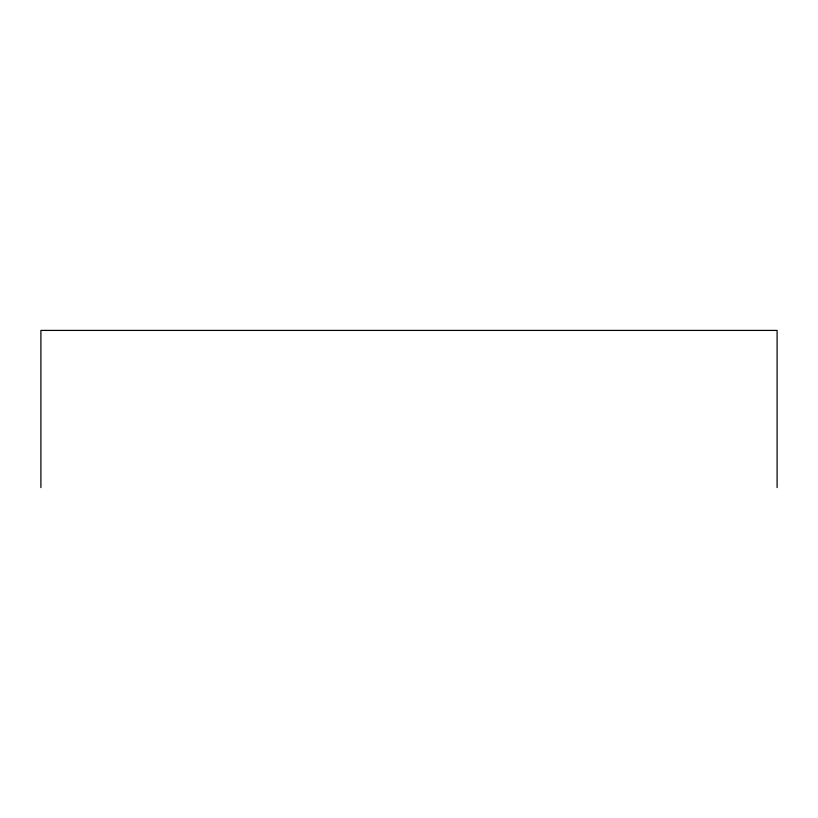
<?xml version="1.0" encoding="UTF-8"?>
<svg xmlns="http://www.w3.org/2000/svg" width="818" height="818" viewBox="0 0 818 818"><rect width="100%" height="100%" fill="white"/><g stroke="black" fill="none" stroke-linecap="round" stroke-linejoin="round"><path stroke-width="1.23" d="M777.1 487.589L777.1 330.411L40.9 330.411L40.9 487.589"/></g></svg>
